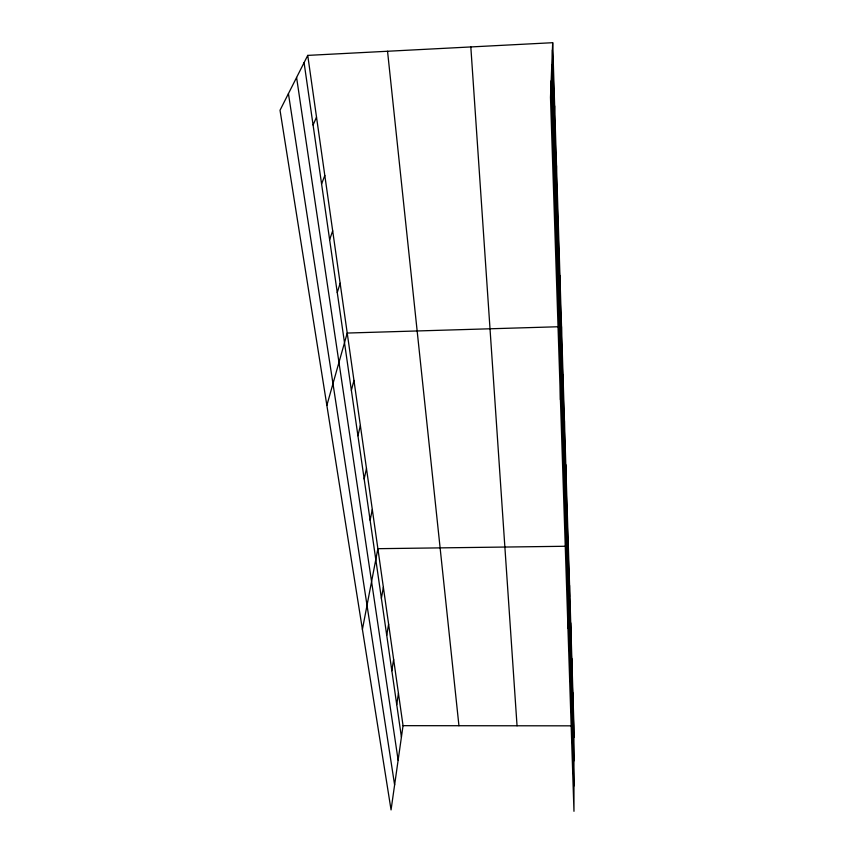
<?xml version="1.0" encoding="UTF-8"?>
<svg xmlns="http://www.w3.org/2000/svg" width="854" height="854" viewBox="0 0 854 854"><rect width="100%" height="100%" fill="white"/><g stroke="black" fill="none" stroke-linecap="round" stroke-linejoin="round"><path stroke-width="1.28" d="M571.828 670.134L571.849 658.701M572.906 704.507L572.917 692.989M570.707 634.202L570.728 622.886M569.522 596.615L569.565 585.428M567.942 628.032L568.348 546.229L377.884 548.684L362.406 629.377M567.035 517.225L567.109 506.39M565.722 475.283L565.807 464.661M564.345 431.27L564.451 420.894M562.903 385.037L563.021 374.949M560.438 399.736L561.516 326.655M559.776 285.204L559.936 275.821M558.078 231.199L558.27 222.253M556.296 174.163L556.52 165.719M554.406 113.828L554.662 105.96M552.687 42.7L550.488 97.377L573.973 811.3L573.931 725.836L552.687 42.7L307.739 55.393L280.027 110.251L391.057 809.912L403.045 725.665L307.739 55.393M396.736 704.625L398.444 693.256M391.837 670.721L393.63 659.448M386.734 635.323L388.613 624.146M381.386 598.302L383.371 587.264M370.113 520.203L372.312 509.496M364.167 478.977L366.483 468.483M357.922 435.764L360.367 425.495M351.378 390.395L353.951 380.414M326.858 405.394L347.226 333.049L557.534 326.772M337.255 292.559L340.138 283.25M329.633 239.707L332.686 230.815M321.584 183.941L324.819 175.518M313.076 125.015L316.514 117.137M403.045 725.665L571.337 725.836M288.428 93.63L394.612 784.933M296.584 77.468L398.135 760.199M304.077 62.652L401.423 737.109M387.545 51.261L458.94 725.729M470.821 46.938L517.044 725.783M551.161 80.788L573.963 785.947M552.399 49.916L573.941 737.44M551.801 64.68L573.952 760.85"/></g></svg>
